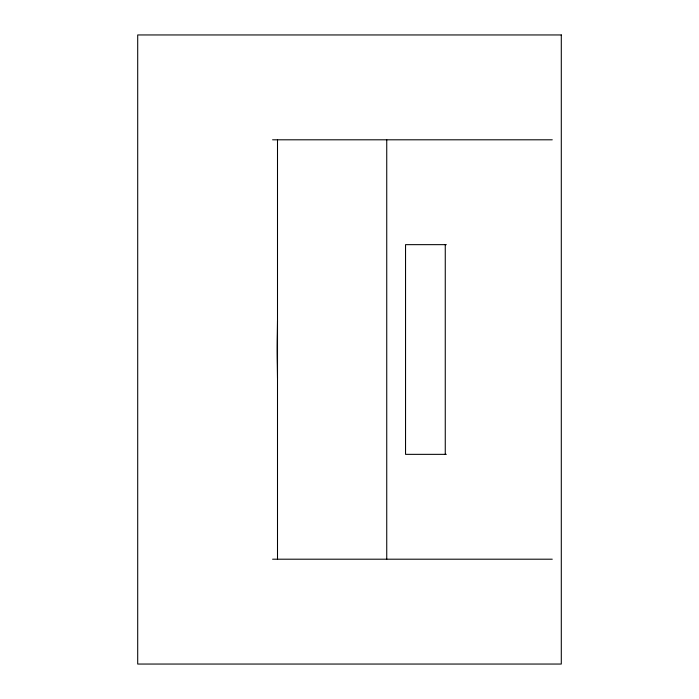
<?xml version="1.0" encoding="UTF-8"?>
<svg xmlns="http://www.w3.org/2000/svg" width="699" height="699" viewBox="0 0 699 699"><rect width="100%" height="100%" fill="white"/><g stroke="black" fill="none" stroke-linecap="round" stroke-linejoin="round"><path stroke-width="1.05" d="M277.503 320.745L277.302 333.851A62.613 5.88 -90 0 0 277.311 365.131L277.503 378.255M272.593 139.8L552.262 139.8M446.294 244.65L405.542 244.65L405.542 454.35L446.294 454.35M272.593 559.2L552.262 559.2M445.263 244.65L445.263 454.35M386.739 139.8L386.739 559.2M277.503 139.8L277.503 559.2M561.297 34.95L137.703 34.95L137.703 664.05L561.297 664.05L561.297 34.95"/></g></svg>
